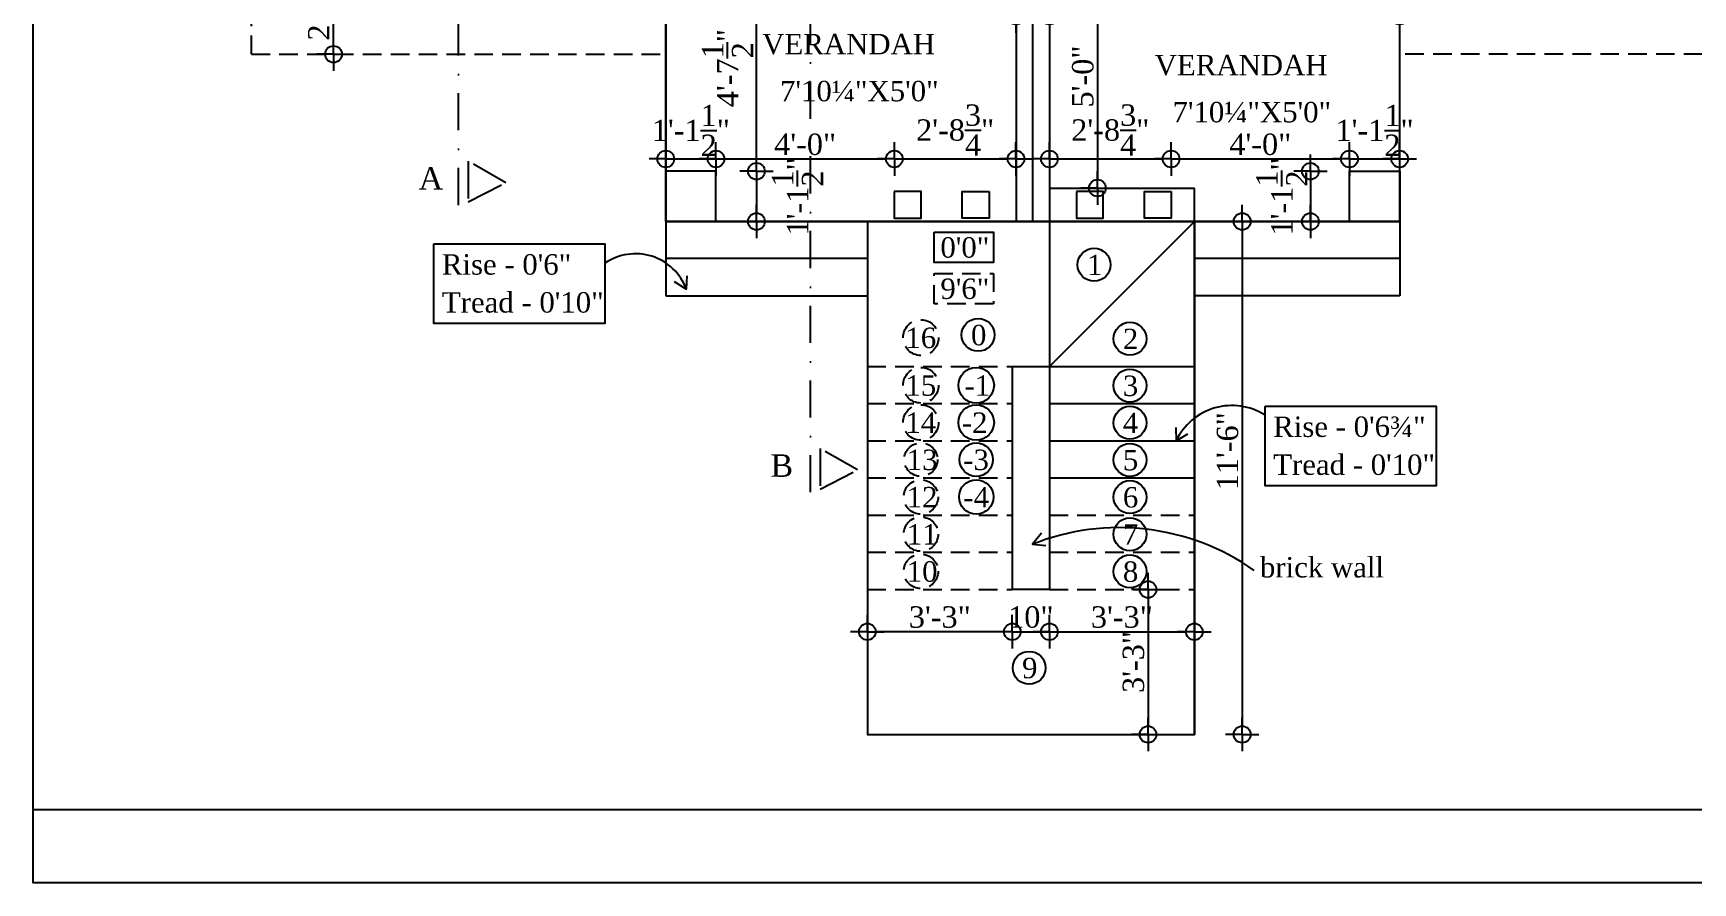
# Model space of a CAD drawing. Extents: x -4781 to 3971, y -2954 to -1072.
# Drawn here: x -2327 to -1880.4, y -2323.6 to -2095 of the extents above; entities that cross this region are included whole.
import ezdxf

# ---------------------------------------------------------------- set-up
doc = ezdxf.new("R2010")
doc.units = 0
doc.header["$LTSCALE"] = 20
doc.header["$MEASUREMENT"] = 0
doc.header["$PDMODE"] = 34
doc.linetypes.add('DASHDOT', pattern=[1, 0.5, -0.25, 0, -0.25])
doc.linetypes.add('HIDDEN', pattern=[0.375, 0.25, -0.125])
doc.layers.get('0').update_dxf_attribs({"linetype": 'CONTINUOUS'})
doc.layers.get('DEFPOINTS').update_dxf_attribs({"linetype": 'CONTINUOUS'})
doc.layers.add('area', color=3, linetype='CONTINUOUS', plot=False)
doc.layers.add('correct', color=230, linetype='CONTINUOUS', plot=False)
for name, color, linetype in [('border', 230, 'CONTINUOUS'), ('DETTEXT', 7, 'CONTINUOUS'), ('DIMLINE', 254, 'CONTINUOUS'), ('Roof lilne', 31, 'CONTINUOUS'), ('sec', 13, 'DASHDOT'), ('text', 2, 'CONTINUOUS'), ('wall', 13, 'CONTINUOUS')]:
    doc.layers.add(name, color=color, linetype=linetype)
doc.styles.add('DIMTEXT', font='times_1.ttf')
doc.styles.add('style5', font='times_1.ttf')
doc.dimstyles.new('ARCH_48_0', dxfattribs={"dimtxt": 5.75, "dimasz": 2.25, "dimexe": 0.25, "dimexo": 0, "dimgap": 1, "dimtad": 1, "dimzin": 3, "dimdsep": 46, "dimlunit": 4, "dimtxsty": 'DIMTEXT', "dimblk": 'BLK', "dimcen": 0, "dimdle": 0.09375, "dimse1": 1, "dimse2": 1, "dimclrd": 254, "dimclrt": 3, "dimadec": 1, "dimazin": 0, "dimtfac": 1, "dimtix": 1, "dimtmove": 2, "dimatfit": 3, "dimldrblk": 'NONE', "dimfxl": 0.25, "dimtvp": 1.4625, "dimtolj": 1, "dimtzin": 15, "dimarcsym": 0})

# ---------------------------------------------------------------- blocks, each defined once
blk = doc.blocks.new('BLK')
for q in [(0, 2), (-2, 0), (2, 0), (0, -2)]:
    blk.add_line((0, 0), q)
blk.add_circle((0, 0), 1)
blk = doc.blocks.new('*D71')
at = {"layer": 'DEFPOINTS', "color": 0, "lineweight": -2, "transparency": 16777216}
for p in [(-2021.23, -2145.65), (-2021.23, -2283.65), (-2001.68, -2283.65)]:
    blk.add_point(p, dxfattribs=at)
at = {"layer": 'DIMLINE', "color": 254, "lineweight": -2, "transparency": 16777216}
blk.add_line((-2001.68, -2147.9), (-2001.68, -2281.4), dxfattribs=at)
at = {"layer": 'DIMLINE', "color": 254, "lineweight": -2, "transparency": 16777216, "xscale": 2.25, "yscale": 2.25, "zscale": 2.25}
for p, rotation in [((-2001.68, -2145.65), 90), ((-2001.68, -2283.65), 270)]:
    blk.add_blockref('BLK', p, dxfattribs=dict(at, rotation=rotation))
at = {"layer": 'DIMLINE', "color": 3, "lineweight": -2, "transparency": 16777216, "insert": (-2005.61, -2207.46), "char_height": 5.75, "attachment_point": 5, "rotation": 90, "style": 'DIMTEXT'}
blk.add_mtext('\\A1;11\'-6"', dxfattribs=at)
blk = doc.blocks.new('_None')
blk = doc.blocks.new('*D148')
at = {"layer": 'DEFPOINTS', "color": 0, "lineweight": -2, "transparency": 16777216}
for p in [(-2150.17, -2076.65), (-2132.4, -2076.65), (-2147.8, -2132.15)]:
    blk.add_point(p, dxfattribs=at)
at = {"layer": 'DIMLINE', "color": 254, "lineweight": -2, "transparency": 16777216}
blk.add_line((-2132.4, -2129.9), (-2132.4, -2078.9), dxfattribs=at)
at = {"layer": 'DIMLINE', "color": 254, "lineweight": -2, "transparency": 16777216, "xscale": 2.25, "yscale": 2.25, "zscale": 2.25}
for p, rotation in [((-2132.4, -2076.65), 90), ((-2132.4, -2132.15), 270)]:
    blk.add_blockref('BLK', p, dxfattribs=dict(at, rotation=rotation))
at = {"layer": 'DIMLINE', "color": 3, "lineweight": -2, "transparency": 16777216, "insert": (-2140.15, -2104.4), "char_height": 5.75, "attachment_point": 5, "rotation": 90, "style": 'DIMTEXT'}
blk.add_mtext('\\A1;4\'-7{\\H1.000000x;\\S1/2;}"', dxfattribs=at)
blk = doc.blocks.new('*D149')
at = {"layer": 'DEFPOINTS', "color": 0, "lineweight": -2, "transparency": 16777216}
for p in [(-2095.29, -2128.84), (-2143.3, -2136.65), (-2095.29, -2141.15)]:
    blk.add_point(p, dxfattribs=at)
at = {"layer": 'DIMLINE', "color": 254, "lineweight": -2, "transparency": 16777216}
blk.add_line((-2141.05, -2128.84), (-2097.54, -2128.84), dxfattribs=at)
at = {"layer": 'DIMLINE', "color": 254, "lineweight": -2, "transparency": 16777216, "xscale": 2.25, "yscale": 2.25, "zscale": 2.25, "rotation": 180}
blk.add_blockref('BLK', (-2143.3, -2128.84), dxfattribs=at)
at = {"layer": 'DIMLINE', "color": 254, "lineweight": -2, "transparency": 16777216, "xscale": 2.25, "yscale": 2.25, "zscale": 2.25}
blk.add_blockref('BLK', (-2095.29, -2128.84), dxfattribs=at)
at = {"layer": 'DIMLINE', "color": 3, "lineweight": -2, "transparency": 16777216, "insert": (-2119.29, -2124.92), "char_height": 5.75, "attachment_point": 5, "style": 'DIMTEXT'}
blk.add_mtext('\\A1;4\'-0"', dxfattribs=at)
blk = doc.blocks.new('*D150')
at = {"layer": 'DEFPOINTS', "color": 0, "lineweight": -2, "transparency": 16777216}
for p in [(-2062.55, -2128.84), (-2062.55, -2136.65), (-2095.29, -2141.15)]:
    blk.add_point(p, dxfattribs=at)
at = {"layer": 'DIMLINE', "color": 254, "lineweight": -2, "transparency": 16777216}
blk.add_line((-2093.04, -2128.84), (-2064.8, -2128.84), dxfattribs=at)
at = {"layer": 'DIMLINE', "color": 254, "lineweight": -2, "transparency": 16777216, "xscale": 2.25, "yscale": 2.25, "zscale": 2.25, "rotation": 180}
blk.add_blockref('BLK', (-2095.29, -2128.84), dxfattribs=at)
at = {"layer": 'DIMLINE', "color": 254, "lineweight": -2, "transparency": 16777216, "xscale": 2.25, "yscale": 2.25, "zscale": 2.25}
blk.add_blockref('BLK', (-2062.55, -2128.84), dxfattribs=at)
at = {"layer": 'DIMLINE', "color": 3, "lineweight": -2, "transparency": 16777216, "insert": (-2078.92, -2121.05), "char_height": 5.75, "attachment_point": 5, "style": 'DIMTEXT'}
blk.add_mtext('\\A1;2\'-8{\\H1.000000x;\\S3/4;}"', dxfattribs=at)
blk = doc.blocks.new('*D151')
at = {"layer": 'DEFPOINTS', "color": 0, "lineweight": -2, "transparency": 16777216}
for p in [(-2053.55, -2090.37), (-2062.55, -2136.65), (-2053.55, -2136.65)]:
    blk.add_point(p, dxfattribs=at)
at = {"layer": 'DIMLINE', "color": 254, "lineweight": -2, "transparency": 16777216}
blk.add_line((-2060.3, -2090.37), (-2055.8, -2090.37), dxfattribs=at)
at = {"layer": 'DIMLINE', "color": 254, "lineweight": -2, "transparency": 16777216, "xscale": 2.25, "yscale": 2.25, "zscale": 2.25, "rotation": 180}
blk.add_blockref('BLK', (-2062.55, -2090.37), dxfattribs=at)
at = {"layer": 'DIMLINE', "color": 254, "lineweight": -2, "transparency": 16777216, "xscale": 2.25, "yscale": 2.25, "zscale": 2.25}
blk.add_blockref('BLK', (-2053.55, -2090.37), dxfattribs=at)
at = {"layer": 'DIMLINE', "color": 3, "lineweight": -2, "transparency": 16777216, "insert": (-2058.05, -2086.43), "char_height": 5.75, "attachment_point": 5, "style": 'DIMTEXT'}
blk.add_mtext('\\A1;9"', dxfattribs=at)
blk = doc.blocks.new('*D152')
at = {"layer": 'DEFPOINTS', "color": 0, "lineweight": -2, "transparency": 16777216}
for p in [(-2020.8, -2128.84), (-2053.55, -2136.65), (-2020.8, -2137.55)]:
    blk.add_point(p, dxfattribs=at)
at = {"layer": 'DIMLINE', "color": 254, "lineweight": -2, "transparency": 16777216}
blk.add_line((-2051.3, -2128.84), (-2023.05, -2128.84), dxfattribs=at)
at = {"layer": 'DIMLINE', "color": 254, "lineweight": -2, "transparency": 16777216, "xscale": 2.25, "yscale": 2.25, "zscale": 2.25, "rotation": 180}
blk.add_blockref('BLK', (-2053.55, -2128.84), dxfattribs=at)
at = {"layer": 'DIMLINE', "color": 254, "lineweight": -2, "transparency": 16777216, "xscale": 2.25, "yscale": 2.25, "zscale": 2.25}
blk.add_blockref('BLK', (-2020.8, -2128.84), dxfattribs=at)
at = {"layer": 'DIMLINE', "color": 3, "lineweight": -2, "transparency": 16777216, "insert": (-2037.17, -2121.05), "char_height": 5.75, "attachment_point": 5, "style": 'DIMTEXT'}
blk.add_mtext('\\A1;2\'-8{\\H1.000000x;\\S3/4;}"', dxfattribs=at)
blk = doc.blocks.new('*D153')
at = {"layer": 'DEFPOINTS', "color": 0, "lineweight": -2, "transparency": 16777216}
for p in [(-1972.8, -2128.84), (-2020.8, -2137.55), (-1972.8, -2136.65)]:
    blk.add_point(p, dxfattribs=at)
at = {"layer": 'DIMLINE', "color": 254, "lineweight": -2, "transparency": 16777216}
blk.add_line((-2018.55, -2128.84), (-1975.05, -2128.84), dxfattribs=at)
at = {"layer": 'DIMLINE', "color": 254, "lineweight": -2, "transparency": 16777216, "xscale": 2.25, "yscale": 2.25, "zscale": 2.25, "rotation": 180}
blk.add_blockref('BLK', (-2020.8, -2128.84), dxfattribs=at)
at = {"layer": 'DIMLINE', "color": 254, "lineweight": -2, "transparency": 16777216, "xscale": 2.25, "yscale": 2.25, "zscale": 2.25}
blk.add_blockref('BLK', (-1972.8, -2128.84), dxfattribs=at)
at = {"layer": 'DIMLINE', "color": 3, "lineweight": -2, "transparency": 16777216, "insert": (-1996.8, -2124.92), "char_height": 5.75, "attachment_point": 5, "style": 'DIMTEXT'}
blk.add_mtext('\\A1;4\'-0"', dxfattribs=at)
blk = doc.blocks.new('*D154')
at = {"layer": 'DEFPOINTS', "color": 0, "lineweight": -2, "transparency": 16777216}
for p in [(-1959.3, -2090.37), (-2053.55, -2111.66), (-1959.3, -2111.66)]:
    blk.add_point(p, dxfattribs=at)
at = {"layer": 'DIMLINE', "color": 254, "lineweight": -2, "transparency": 16777216}
blk.add_line((-2051.3, -2090.37), (-1961.55, -2090.37), dxfattribs=at)
at = {"layer": 'DIMLINE', "color": 254, "lineweight": -2, "transparency": 16777216, "xscale": 2.25, "yscale": 2.25, "zscale": 2.25, "rotation": 180}
blk.add_blockref('BLK', (-2053.55, -2090.37), dxfattribs=at)
at = {"layer": 'DIMLINE', "color": 254, "lineweight": -2, "transparency": 16777216, "xscale": 2.25, "yscale": 2.25, "zscale": 2.25}
blk.add_blockref('BLK', (-1959.3, -2090.37), dxfattribs=at)
at = {"layer": 'DIMLINE', "color": 3, "lineweight": -2, "transparency": 16777216, "insert": (-2006.42, -2082.61), "char_height": 5.75, "attachment_point": 5, "style": 'DIMTEXT'}
blk.add_mtext('\\A1;7\'-10{\\H1.000000x;\\S1/4;}"', dxfattribs=at)
blk = doc.blocks.new('*D155')
at = {"layer": 'DEFPOINTS', "color": 0, "lineweight": -2, "transparency": 16777216}
for p in [(-2053.55, -2076.65), (-2053.55, -2136.65), (-2040.63, -2136.65)]:
    blk.add_point(p, dxfattribs=at)
at = {"layer": 'DIMLINE', "color": 254, "lineweight": -2, "transparency": 16777216}
blk.add_line((-2040.63, -2078.9), (-2040.63, -2134.4), dxfattribs=at)
at = {"layer": 'DIMLINE', "color": 254, "lineweight": -2, "transparency": 16777216, "xscale": 2.25, "yscale": 2.25, "zscale": 2.25}
for p, rotation in [((-2040.63, -2076.65), 90), ((-2040.63, -2136.65), 270)]:
    blk.add_blockref('BLK', p, dxfattribs=dict(at, rotation=rotation))
at = {"layer": 'DIMLINE', "color": 3, "lineweight": -2, "transparency": 16777216, "insert": (-2044.55, -2106.65), "char_height": 5.75, "attachment_point": 5, "rotation": 90, "style": 'DIMTEXT'}
blk.add_mtext('\\A1;5\'-0"', dxfattribs=at)
blk = doc.blocks.new('*D157')
at = {"layer": 'DEFPOINTS', "color": 0, "lineweight": -2, "transparency": 16777216}
for p in [(-2246.21, -2076.65), (-2239.38, -2076.65), (-2239.38, -2100.65)]:
    blk.add_point(p, dxfattribs=at)
at = {"layer": 'DIMLINE', "color": 254, "lineweight": -2, "transparency": 16777216}
blk.add_line((-2246.21, -2098.4), (-2246.21, -2078.9), dxfattribs=at)
at = {"layer": 'DIMLINE', "color": 254, "lineweight": -2, "transparency": 16777216, "xscale": 2.25, "yscale": 2.25, "zscale": 2.25}
for p, rotation in [((-2246.21, -2076.65), 90), ((-2246.21, -2100.65), 270)]:
    blk.add_blockref('BLK', p, dxfattribs=dict(at, rotation=rotation))
at = {"layer": 'DIMLINE', "color": 3, "lineweight": -2, "transparency": 16777216, "insert": (-2250.13, -2088.65), "char_height": 5.75, "attachment_point": 5, "rotation": 90, "style": 'DIMTEXT'}
blk.add_mtext('\\A1;2\'-0"', dxfattribs=at)
blk = doc.blocks.new('*D228')
at = {"layer": 'DEFPOINTS', "color": 0, "lineweight": -2, "transparency": 16777216}
for p in [(-2147.8, -2132.15), (-2143.3, -2145.65), (-2132.4, -2145.65)]:
    blk.add_point(p, dxfattribs=at)
at = {"layer": 'DIMLINE', "color": 254, "lineweight": -2, "transparency": 16777216}
blk.add_line((-2132.4, -2134.4), (-2132.4, -2143.4), dxfattribs=at)
at = {"layer": 'DIMLINE', "color": 254, "lineweight": -2, "transparency": 16777216, "xscale": 2.25, "yscale": 2.25, "zscale": 2.25}
for p, rotation in [((-2132.4, -2132.15), 90), ((-2132.4, -2145.65), 270)]:
    blk.add_blockref('BLK', p, dxfattribs=dict(at, rotation=rotation))
at = {"layer": 'DIMLINE', "color": 3, "lineweight": -2, "transparency": 16777216, "insert": (-2121.33, -2138.9), "char_height": 5.75, "attachment_point": 5, "rotation": 90, "style": 'DIMTEXT'}
blk.add_mtext('\\A1;1\'-1{\\H1.000000x;\\S1/2;}"', dxfattribs=at)
blk = doc.blocks.new('*D229')
at = {"layer": 'DEFPOINTS', "color": 0, "lineweight": -2, "transparency": 16777216}
for p in [(-2143.3, -2128.84), (-2156.8, -2132.15), (-2143.3, -2133.34)]:
    blk.add_point(p, dxfattribs=at)
at = {"layer": 'DIMLINE', "color": 254, "lineweight": -2, "transparency": 16777216}
for p, q in [((-2159.05, -2128.84), (-2161.3, -2128.84)), ((-2156.8, -2128.84), (-2143.3, -2128.84)), ((-2141.05, -2128.84), (-2138.8, -2128.84))]:
    blk.add_line(p, q, dxfattribs=at)
at = {"layer": 'DIMLINE', "color": 254, "lineweight": -2, "transparency": 16777216, "xscale": 2.25, "yscale": 2.25, "zscale": 2.25}
blk.add_blockref('BLK', (-2156.8, -2128.84), dxfattribs=at)
at = {"layer": 'DIMLINE', "color": 254, "lineweight": -2, "transparency": 16777216, "xscale": 2.25, "yscale": 2.25, "zscale": 2.25, "rotation": 180}
blk.add_blockref('BLK', (-2143.3, -2128.84), dxfattribs=at)
at = {"layer": 'DIMLINE', "color": 3, "lineweight": -2, "transparency": 16777216, "insert": (-2150.05, -2121.14), "char_height": 5.75, "attachment_point": 5, "style": 'DIMTEXT'}
blk.add_mtext('\\A1;1\'-1{\\H1.000000x;\\S1/2;}"', dxfattribs=at)
blk = doc.blocks.new('*D230')
at = {"layer": 'DEFPOINTS', "color": 0, "lineweight": -2, "transparency": 16777216}
for p in [(-1959.3, -2128.84), (-1972.8, -2135.02), (-1959.3, -2135.02)]:
    blk.add_point(p, dxfattribs=at)
at = {"layer": 'DIMLINE', "color": 254, "lineweight": -2, "transparency": 16777216}
for p, q in [((-1975.05, -2128.84), (-1977.3, -2128.84)), ((-1972.8, -2128.84), (-1959.3, -2128.84)), ((-1957.05, -2128.84), (-1954.8, -2128.84))]:
    blk.add_line(p, q, dxfattribs=at)
at = {"layer": 'DIMLINE', "color": 254, "lineweight": -2, "transparency": 16777216, "xscale": 2.25, "yscale": 2.25, "zscale": 2.25}
blk.add_blockref('BLK', (-1972.8, -2128.84), dxfattribs=at)
at = {"layer": 'DIMLINE', "color": 254, "lineweight": -2, "transparency": 16777216, "xscale": 2.25, "yscale": 2.25, "zscale": 2.25, "rotation": 180}
blk.add_blockref('BLK', (-1959.3, -2128.84), dxfattribs=at)
at = {"layer": 'DIMLINE', "color": 3, "lineweight": -2, "transparency": 16777216, "insert": (-1966.05, -2121.14), "char_height": 5.75, "attachment_point": 5, "style": 'DIMTEXT'}
blk.add_mtext('\\A1;1\'-1{\\H1.000000x;\\S1/2;}"', dxfattribs=at)
blk = doc.blocks.new('*D231')
at = {"layer": 'DEFPOINTS', "color": 0, "lineweight": -2, "transparency": 16777216}
for p in [(-1972.8, -2132.15), (-1983.32, -2145.65), (-1972.8, -2145.65)]:
    blk.add_point(p, dxfattribs=at)
at = {"layer": 'DIMLINE', "color": 254, "lineweight": -2, "transparency": 16777216}
for p, q in [((-1983.32, -2129.9), (-1983.32, -2127.65)), ((-1983.32, -2132.15), (-1983.32, -2145.65)), ((-1983.32, -2147.9), (-1983.32, -2150.15))]:
    blk.add_line(p, q, dxfattribs=at)
at = {"layer": 'DIMLINE', "color": 254, "lineweight": -2, "transparency": 16777216, "xscale": 2.25, "yscale": 2.25, "zscale": 2.25}
for p, rotation in [((-1983.32, -2132.15), 270), ((-1983.32, -2145.65), 90)]:
    blk.add_blockref('BLK', p, dxfattribs=dict(at, rotation=rotation))
at = {"layer": 'DIMLINE', "color": 3, "lineweight": -2, "transparency": 16777216, "insert": (-1991.01, -2138.9), "char_height": 5.75, "attachment_point": 5, "rotation": 90, "style": 'DIMTEXT'}
blk.add_mtext('\\A1;1\'-1{\\H1.000000x;\\S1/2;}"', dxfattribs=at)
blk = doc.blocks.new('*D509')
at = {"layer": 'DEFPOINTS', "color": 0, "lineweight": -2, "transparency": 16777216}
for p in [(-2021.32, -2244.65), (-2027.01, -2283.65), (-2021.32, -2283.65)]:
    blk.add_point(p, dxfattribs=at)
at = {"layer": 'DIMLINE', "color": 254, "lineweight": -2, "transparency": 16777216}
blk.add_line((-2027.01, -2246.9), (-2027.01, -2281.4), dxfattribs=at)
at = {"layer": 'DIMLINE', "color": 254, "lineweight": -2, "transparency": 16777216, "xscale": 2.25, "yscale": 2.25, "zscale": 2.25}
for p, rotation in [((-2027.01, -2244.65), 90), ((-2027.01, -2283.65), 270)]:
    blk.add_blockref('BLK', p, dxfattribs=dict(at, rotation=rotation))
at = {"layer": 'DIMLINE', "color": 3, "lineweight": -2, "transparency": 16777216, "insert": (-2030.93, -2264.15), "char_height": 5.75, "attachment_point": 5, "rotation": 90, "style": 'DIMTEXT'}
blk.add_mtext('\\A1;3\'-3"', dxfattribs=at)
blk = doc.blocks.new('*D510')
at = {"layer": 'DEFPOINTS', "color": 0, "lineweight": -2, "transparency": 16777216}
for p in [(-2063.55, -2210.71), (-2053.55, -2210.71), (-2053.55, -2256.01)]:
    blk.add_point(p, dxfattribs=at)
at = {"layer": 'DIMLINE', "color": 254, "lineweight": -2, "transparency": 16777216}
for p, q in [((-2065.8, -2256.01), (-2068.05, -2256.01)), ((-2063.55, -2256.01), (-2053.55, -2256.01)), ((-2051.3, -2256.01), (-2049.05, -2256.01))]:
    blk.add_line(p, q, dxfattribs=at)
at = {"layer": 'DIMLINE', "color": 254, "lineweight": -2, "transparency": 16777216, "xscale": 2.25, "yscale": 2.25, "zscale": 2.25}
blk.add_blockref('BLK', (-2063.55, -2256.01), dxfattribs=at)
at = {"layer": 'DIMLINE', "color": 254, "lineweight": -2, "transparency": 16777216, "xscale": 2.25, "yscale": 2.25, "zscale": 2.25, "rotation": 180}
blk.add_blockref('BLK', (-2053.55, -2256.01), dxfattribs=at)
at = {"layer": 'DIMLINE', "color": 3, "lineweight": -2, "transparency": 16777216, "insert": (-2058.55, -2252.09), "char_height": 5.75, "attachment_point": 5, "style": 'DIMTEXT'}
blk.add_mtext('\\A1;10"', dxfattribs=at)
blk = doc.blocks.new('*D511')
at = {"layer": 'DEFPOINTS', "color": 0, "lineweight": -2, "transparency": 16777216}
for p in [(-2053.55, -2198.15), (-2014.55, -2198.15), (-2014.55, -2256.01)]:
    blk.add_point(p, dxfattribs=at)
at = {"layer": 'DIMLINE', "color": 254, "lineweight": -2, "transparency": 16777216}
blk.add_line((-2051.3, -2256.01), (-2016.8, -2256.01), dxfattribs=at)
at = {"layer": 'DIMLINE', "color": 254, "lineweight": -2, "transparency": 16777216, "xscale": 2.25, "yscale": 2.25, "zscale": 2.25, "rotation": 180}
blk.add_blockref('BLK', (-2053.55, -2256.01), dxfattribs=at)
at = {"layer": 'DIMLINE', "color": 254, "lineweight": -2, "transparency": 16777216, "xscale": 2.25, "yscale": 2.25, "zscale": 2.25}
blk.add_blockref('BLK', (-2014.55, -2256.01), dxfattribs=at)
at = {"layer": 'DIMLINE', "color": 3, "lineweight": -2, "transparency": 16777216, "insert": (-2034.05, -2252.09), "char_height": 5.75, "attachment_point": 5, "style": 'DIMTEXT'}
blk.add_mtext('\\A1;3\'-3"', dxfattribs=at)
blk = doc.blocks.new('*D512')
at = {"layer": 'DEFPOINTS', "color": 0, "lineweight": -2, "transparency": 16777216}
for p in [(-2102.55, -2244.65), (-2063.55, -2244.65), (-2102.55, -2256.01)]:
    blk.add_point(p, dxfattribs=at)
at = {"layer": 'DIMLINE', "color": 254, "lineweight": -2, "transparency": 16777216}
blk.add_line((-2065.8, -2256.01), (-2100.3, -2256.01), dxfattribs=at)
at = {"layer": 'DIMLINE', "color": 254, "lineweight": -2, "transparency": 16777216, "xscale": 2.25, "yscale": 2.25, "zscale": 2.25, "rotation": 180}
blk.add_blockref('BLK', (-2102.55, -2256.01), dxfattribs=at)
at = {"layer": 'DIMLINE', "color": 254, "lineweight": -2, "transparency": 16777216, "xscale": 2.25, "yscale": 2.25, "zscale": 2.25}
blk.add_blockref('BLK', (-2063.55, -2256.01), dxfattribs=at)
at = {"layer": 'DIMLINE', "color": 3, "lineweight": -2, "transparency": 16777216, "insert": (-2083.05, -2252.09), "char_height": 5.75, "attachment_point": 5, "style": 'DIMTEXT'}
blk.add_mtext('\\A1;3\'-3"', dxfattribs=at)

msp = doc.modelspace()

# ---------------------------------------------------------------- linework, layer by layer
for p, q in [((-2156.796, -2145.654), (-2156.796, -2076.654)), ((-1959.296, -2145.654), (-1959.296, -2076.654)), ((-2156.796, -2145.654), (-2156.796, -2165.654)), ((-2102.546, -2145.654), (-2102.546, -2283.654)), ((-2053.546, -2145.654), (-2053.546, -2184.654)), ((-2053.546, -2184.654), (-2014.546, -2145.654)), ((-2014.546, -2145.654), (-2014.546, -2283.654)), ((-1959.296, -2145.654), (-1959.296, -2165.654)), ((-2053.546, -2184.654), (-2014.546, -2184.654)), ((-2053.546, -2194.654), (-2014.546, -2194.654)), ((-2053.546, -2204.654), (-2014.546, -2204.654)), ((-2053.546, -2214.654), (-2014.546, -2214.654)), ((-2102.546, -2283.654), (-2014.546, -2283.654))]:
    msp.add_line(p, q)
at = {"lineweight": -2}
for p, q in [((-2053.546, -2136.654), (-2014.546, -2136.654)), ((-2014.546, -2145.654), (-2014.546, -2136.654)), ((-2102.546, -2145.654), (-2156.796, -2145.654)), ((-2053.546, -2145.654), (-2014.546, -2145.654)), ((-1959.296, -2145.654), (-2014.546, -2145.654)), ((-2102.546, -2155.654), (-2156.796, -2155.654)), ((-1959.296, -2155.654), (-2014.546, -2155.654)), ((-2156.796, -2165.654), (-2102.546, -2165.654)), ((-1959.296, -2165.654), (-2014.546, -2165.654))]:
    msp.add_line(p, q, dxfattribs=at)
at = {"linetype": 'HIDDEN'}
for p, q in [((-2102.546, -2184.654), (-2063.546, -2184.654)), ((-2102.546, -2194.654), (-2063.546, -2194.654)), ((-2102.546, -2204.654), (-2063.546, -2204.654)), ((-2102.546, -2214.654), (-2063.546, -2214.654)), ((-2102.546, -2224.654), (-2063.546, -2224.654)), ((-2053.546, -2224.654), (-2014.546, -2224.654)), ((-2102.546, -2234.654), (-2063.546, -2234.654)), ((-2053.546, -2234.654), (-2014.546, -2234.654)), ((-2102.546, -2244.654), (-2063.546, -2244.654)), ((-2053.546, -2244.654), (-2014.546, -2244.654))]:
    msp.add_line(p, q, dxfattribs=at)
at = {"lineweight": -2}
for points in [[(-2095.292, -2137.554), (-2095.292, -2144.754), (-2088.092, -2144.754), (-2088.092, -2137.554)], [(-2069.8, -2137.554), (-2069.8, -2144.754), (-2077, -2144.754), (-2077, -2137.554)], [(-2046.292, -2137.554), (-2046.292, -2144.754), (-2039.092, -2144.754), (-2039.092, -2137.554)], [(-2020.8, -2137.554), (-2020.8, -2144.754), (-2028, -2144.754), (-2028, -2137.554)]]:
    msp.add_lwpolyline(points, close=True, dxfattribs=at)
at = {"layer": 'area', "lineweight": -2}
msp.add_lwpolyline([(-2272.546, -1713.654), (-2272.546, -1842.654), (-2290.546, -1842.654), (-2290.546, -2076.654), (-2156.796, -2076.654), (-2156.796, -2145.654), (-1959.296, -2145.654), (-1959.296, -2076.654), (-1825.546, -2076.654), (-1825.546, -1842.654), (-1843.546, -1842.654), (-1843.546, -1713.654), (-1981.546, -1713.654), (-1981.546, -1737.654), (-2134.546, -1737.654), (-2134.546, -1713.654), (-2272.546, -1713.654)], dxfattribs=at)
msp.add_lwpolyline([(-2014.546, -2145.654), (-2102.546, -2145.654), (-2102.546, -2283.654), (-2014.546, -2283.654)], close=True, dxfattribs=at)
at = {"layer": 'border', "lineweight": -2}
msp.add_line((-2327.034, -2303.821), (428.566, -2303.821), dxfattribs=at)
at = {"layer": 'correct', "color": 3, "lineweight": -2}
msp.add_lwpolyline([(-2327.034, -1662.913), (-299.381, -1662.913), (-299.381, -2323.553), (-2327.034, -2323.553)], close=True, dxfattribs=at)
at = {"layer": 'correct', "lineweight": -2}
msp.add_lwpolyline([(-2058.046, -2145.654), (-2058.046, -1737.654), (-2134.546, -1737.654), (-2134.546, -1713.654), (-2272.546, -1713.654), (-2272.546, -1842.654), (-2290.546, -1842.654), (-2290.546, -2076.654), (-2156.796, -2076.654), (-2156.796, -2145.654), (-2058.046, -2145.654)], dxfattribs=at)
at = {"layer": 'DETTEXT', "color": 7}
for points in [[(-2219.243, -2151.655), (-2173.192, -2151.655), (-2173.192, -2173.094), (-2219.243, -2173.094)], [(-1995.524, -2195.317), (-1949.473, -2195.317), (-1949.473, -2216.755), (-1995.524, -2216.755)]]:
    msp.add_lwpolyline(points, close=True, dxfattribs=at)
at = {"layer": 'DETTEXT'}
for points in [[(-2151.171, -2160.261), (-2151.269, -2163.815), (-2154.423, -2161.913)], [(-2019.545, -2201.101), (-2019.447, -2204.654), (-2016.293, -2202.752)], [(-2055.724, -2229.54), (-2058.131, -2232.502), (-2054.545, -2232.859)]]:
    msp.add_lwpolyline(points, dxfattribs=at)
for centre, radius, start, end in [((-2164.938, -2168.936), 14.597, 20.53954, 124.43631), ((-2004.418, -2211.805), 16.644, 57.69844, 154.55621), ((-2034.773, -2290.974), 62.965, 54.80277, 111.77538)]:
    msp.add_arc(centre, radius, start, end, dxfattribs=at)
at = {"layer": 'Roof lilne', "linetype": 'HIDDEN'}
for p, q in [((-2268.296, -2100.654), (-2268.296, -2079.654)), ((-2268.296, -2100.654), (-2156.796, -2100.654)), ((-1847.796, -2100.654), (-1959.296, -2100.654))]:
    msp.add_line(p, q, dxfattribs=at)
at = {"layer": 'sec', "lineweight": -2}
for p, q in [((-2212.546, -2141.221), (-2212.546, -1689.558)), ((-2117.873, -2218.499), (-2117.873, -1690.677))]:
    msp.add_line(p, q, dxfattribs=at)
for points in [[(-2209.933, -2129.443), (-2209.933, -2140.346), (-2199.855, -2135.211), (-2209.933, -2129.443)], [(-2115.26, -2206.721), (-2115.26, -2217.624), (-2105.181, -2212.49), (-2115.26, -2206.721)]]:
    msp.add_lwpolyline(points, dxfattribs=at)
at = {"layer": 'text', "color": 7}
msp.add_lwpolyline([(-2084.576, -2148.51), (-2068.588, -2148.51), (-2068.588, -2156.657), (-2084.576, -2156.657)], close=True, dxfattribs=at)
msp.add_lwpolyline([(-2084.576, -2148.51), (-2068.588, -2148.51), (-2068.588, -2156.657), (-2084.576, -2156.657)], close=True, dxfattribs=at)
at = {"layer": 'text', "color": 7, "linetype": 'HIDDEN'}
msp.add_lwpolyline([(-2084.576, -2159.616), (-2068.588, -2159.616), (-2068.588, -2167.763), (-2084.576, -2167.763)], close=True, dxfattribs=at)
msp.add_lwpolyline([(-2084.576, -2159.616), (-2068.588, -2159.616), (-2068.588, -2167.763), (-2084.576, -2167.763)], close=True, dxfattribs=at)
at = {"layer": 'text', "color": 7}
for centre, radius in [((-2041.529, -2157.281), 4.426), ((-2072.745, -2176.157), 4.426), ((-2031.877, -2177.197), 4.426), ((-2073.252, -2189.717), 4.785), ((-2031.877, -2189.795), 4.426), ((-2073.252, -2199.717), 4.785), ((-2031.877, -2199.795), 4.426), ((-2073.252, -2209.717), 4.496), ((-2031.877, -2209.795), 4.426), ((-2073.252, -2219.758), 4.634), ((-2031.877, -2219.795), 4.426), ((-2031.877, -2229.795), 4.426), ((-2031.877, -2239.795), 4.426), ((-2059.005, -2265.719), 4.426)]:
    msp.add_circle(centre, radius, dxfattribs=at)
at = {"layer": 'text', "color": 7, "linetype": 'HIDDEN'}
for centre, radius in [((-2088.148, -2176.899), 4.785), ((-2088.148, -2189.717), 4.785), ((-2088.148, -2199.717), 4.785), ((-2088.148, -2209.717), 4.496), ((-2088.148, -2219.758), 4.634), ((-2088.148, -2229.758), 4.634), ((-2088.148, -2239.758), 4.634)]:
    msp.add_circle(centre, radius, dxfattribs=at)
at = {"layer": 'wall'}
for p, q in [((-2062.546, -2076.654), (-2062.546, -2145.654)), ((-2053.546, -2076.654), (-2053.546, -2145.654)), ((-2062.546, -2145.654), (-2053.546, -2145.654)), ((-2053.546, -2145.654), (-2062.546, -2145.654)), ((-2063.546, -2184.654), (-2053.546, -2184.654)), ((-2063.546, -2184.654), (-2063.546, -2244.654)), ((-2053.546, -2184.654), (-2053.546, -2244.654)), ((-2053.546, -2244.654), (-2063.546, -2244.654))]:
    msp.add_line(p, q, dxfattribs=at)
for points in [[(-2143.296, -2132.154), (-2156.796, -2132.154), (-2156.796, -2145.654), (-2143.296, -2145.654)], [(-1972.796, -2132.154), (-1959.296, -2132.154), (-1959.296, -2145.654), (-1972.796, -2145.654)]]:
    msp.add_lwpolyline(points, close=True, dxfattribs=at)

# ---------------------------------------------------------------- texts
at = {"layer": 'DETTEXT', "color": 7, "style": 'style5'}
for s, height, p in [('Rise - 0\'6"', 5.48935, (-2217.05, -2159.945)), ('Tread - 0\'10"', 5.48935, (-2217.05, -2170.159)), ('Rise - 0\'6¾"', 5.48935, (-1993.33, -2203.606)), ('Tread - 0\'10"', 5.48935, (-1993.33, -2213.82)), ('brick wall', 5.4893, (-1996.9, -2241.418))]:
    msp.add_text(s, height=height, dxfattribs=at).set_placement(p)
at = {"layer": 'sec', "color": 2, "lineweight": -2, "style": 'style5'}
for s, p in [('A', (-2223.29, -2137.056)), ('B', (-2128.617, -2214.334))]:
    msp.add_text(s, height=6.038, dxfattribs=at).set_placement(p)
at = {"layer": 'text', "style": 'style5'}
for s, height, p in [('VERANDAH', 5.4893, (-2130.851, -2100.672)), ('VERANDAH', 5.4893, (-2025.227, -2106.332)), ('7\'10¼"X5\'0"', 5.48935, (-2126.05, -2113.313)), ('7\'10¼"X5\'0"', 5.48935, (-2020.427, -2118.974)), ('0\'0"', 5.4893, (-2082.896, -2155.377)), ('0\'0"', 5.4893, (-2082.896, -2155.377)), ('1', 5.489, (-2043.443, -2160.077)), ('16', 5.4893, (-2092.32, -2179.696)), ('0', 5.489, (-2074.659, -2178.954)), ('2', 5.489, (-2033.792, -2179.994)), ('15', 5.4893, (-2092.32, -2192.514)), ('-1', 5.4893, (-2076.427, -2192.514)), ('3', 5.489, (-2033.792, -2192.592)), ('14', 5.4893, (-2092.32, -2202.514)), ('-2', 5.4893, (-2077.115, -2202.514)), ('4', 5.489, (-2033.792, -2202.592)), ('13', 5.4893, (-2091.956, -2212.514)), ('-3', 5.4893, (-2076.75, -2212.514)), ('5', 5.489, (-2033.792, -2212.592)), ('12', 5.4893, (-2091.956, -2222.555)), ('-4', 5.4893, (-2076.726, -2222.555)), ('6', 5.489, (-2033.792, -2222.592)), ('11', 5.4893, (-2091.956, -2232.555)), ('7', 5.489, (-2033.792, -2232.592)), ('10', 5.4893, (-2091.956, -2242.555)), ('8', 5.489, (-2033.792, -2242.592)), ('9', 5.489, (-2060.92, -2268.515))]:
    msp.add_text(s, height=height, dxfattribs=at).set_placement(p)
at = {"layer": 'text', "linetype": 'HIDDEN', "style": 'style5'}
msp.add_text('9\'6"', height=5.4893, dxfattribs=at).set_placement((-2082.896, -2166.483))
msp.add_text('9\'6"', height=5.4893, dxfattribs=at).set_placement((-2082.896, -2166.483))

# ---------------------------------------------------------------- dimensions: what is measured, and where the dimension line sits
at = {"layer": 'DIMLINE', "lineweight": -2}
for base, p1, p2, picture, middle in [((-2246.206, -2076.654), (-2239.378, -2100.654), (-2239.378, -2076.654), '*D157', (-2250.131, -2088.654)), ((-2132.399, -2076.654), (-2147.796, -2132.154), (-2150.172, -2076.654), '*D148', (-2140.153, -2104.404)), ((-2040.625, -2136.654), (-2053.546, -2076.654), (-2053.546, -2136.654), '*D155', (-2044.55, -2106.654)), ((-1983.317, -2145.654), (-1972.796, -2132.154), (-1972.796, -2145.654), '*D231', (-1991.013, -2138.904))]:
    dim = msp.add_linear_dim(base=base, p1=p1, p2=p2, angle=90, dimstyle='ARCH_48_0', override={"dimfxl": 0.18}, dxfattribs=at)
    dim.commit()
    dim.dimension.update_dxf_attribs({"geometry": picture, "text_midpoint": middle})
for base, p1, p2, picture, middle in [((-1959.296, -2090.368), (-2053.546, -2111.663), (-1959.296, -2111.663), '*D154', (-2006.421, -2082.614)), ((-2053.546, -2090.368), (-2062.546, -2136.654), (-2053.546, -2136.654), '*D151', (-2058.046, -2086.435)), ((-2143.296, -2128.841), (-2156.796, -2132.154), (-2143.296, -2133.341), '*D229', (-2150.046, -2121.145)), ((-2062.546, -2128.841), (-2095.292, -2141.154), (-2062.546, -2136.654), '*D150', (-2078.919, -2121.045)), ((-2020.8, -2128.841), (-2053.546, -2136.654), (-2020.8, -2137.554), '*D152', (-2037.173, -2121.045)), ((-1959.296, -2128.841), (-1972.796, -2135.016), (-1959.296, -2135.016), '*D230', (-1966.046, -2121.145)), ((-2095.292, -2128.841), (-2143.296, -2136.654), (-2095.292, -2141.154), '*D149', (-2119.294, -2124.916)), ((-1972.796, -2128.841), (-2020.8, -2137.554), (-1972.796, -2136.654), '*D153', (-1996.798, -2124.916))]:
    dim = msp.add_linear_dim(base=base, p1=p1, p2=p2, dimstyle='ARCH_48_0', override={"dimfxl": 0.18}, dxfattribs=at)
    dim.commit()
    dim.dimension.update_dxf_attribs({"geometry": picture, "text_midpoint": middle})
for base, p1, p2, picture, middle in [((-2132.399, -2145.654), (-2147.796, -2132.154), (-2143.296, -2145.654), '*D228', (-2121.33, -2138.904)), ((-2001.677, -2283.654), (-2021.229, -2145.654), (-2021.229, -2283.654), '*D71', (-2005.61, -2207.465))]:
    dim = msp.add_linear_dim(base=base, p1=p1, p2=p2, angle=90, dimstyle='ARCH_48_0', override={"dimfxl": 0.18}, dxfattribs=at)
    dim.commit()
    dim.dimension.update_dxf_attribs({"geometry": picture, "text_midpoint": middle, "dimtype": 160})
for base, p1, p2, picture, middle in [((-2014.546, -2256.012), (-2053.546, -2198.154), (-2014.546, -2198.154), '*D511', (-2034.046, -2252.087)), ((-2053.546, -2256.012), (-2063.546, -2210.713), (-2053.546, -2210.713), '*D510', (-2058.546, -2252.087)), ((-2102.546, -2256.012), (-2063.546, -2244.654), (-2102.546, -2244.654), '*D512', (-2083.046, -2252.087))]:
    dim = msp.add_linear_dim(base=base, p1=p1, p2=p2, dimstyle='ARCH_48_0', dxfattribs=at)
    dim.commit()
    dim.dimension.update_dxf_attribs({"geometry": picture, "text_midpoint": middle})
dim = msp.add_linear_dim(base=(-2027.008, -2283.654), p1=(-2021.317, -2244.654), p2=(-2021.317, -2283.654), angle=90, dimstyle='ARCH_48_0', dxfattribs=at)
dim.commit()
dim.dimension.update_dxf_attribs({"geometry": '*D509', "text_midpoint": (-2030.933, -2264.154)})

doc.saveas('drawing.dxf')
